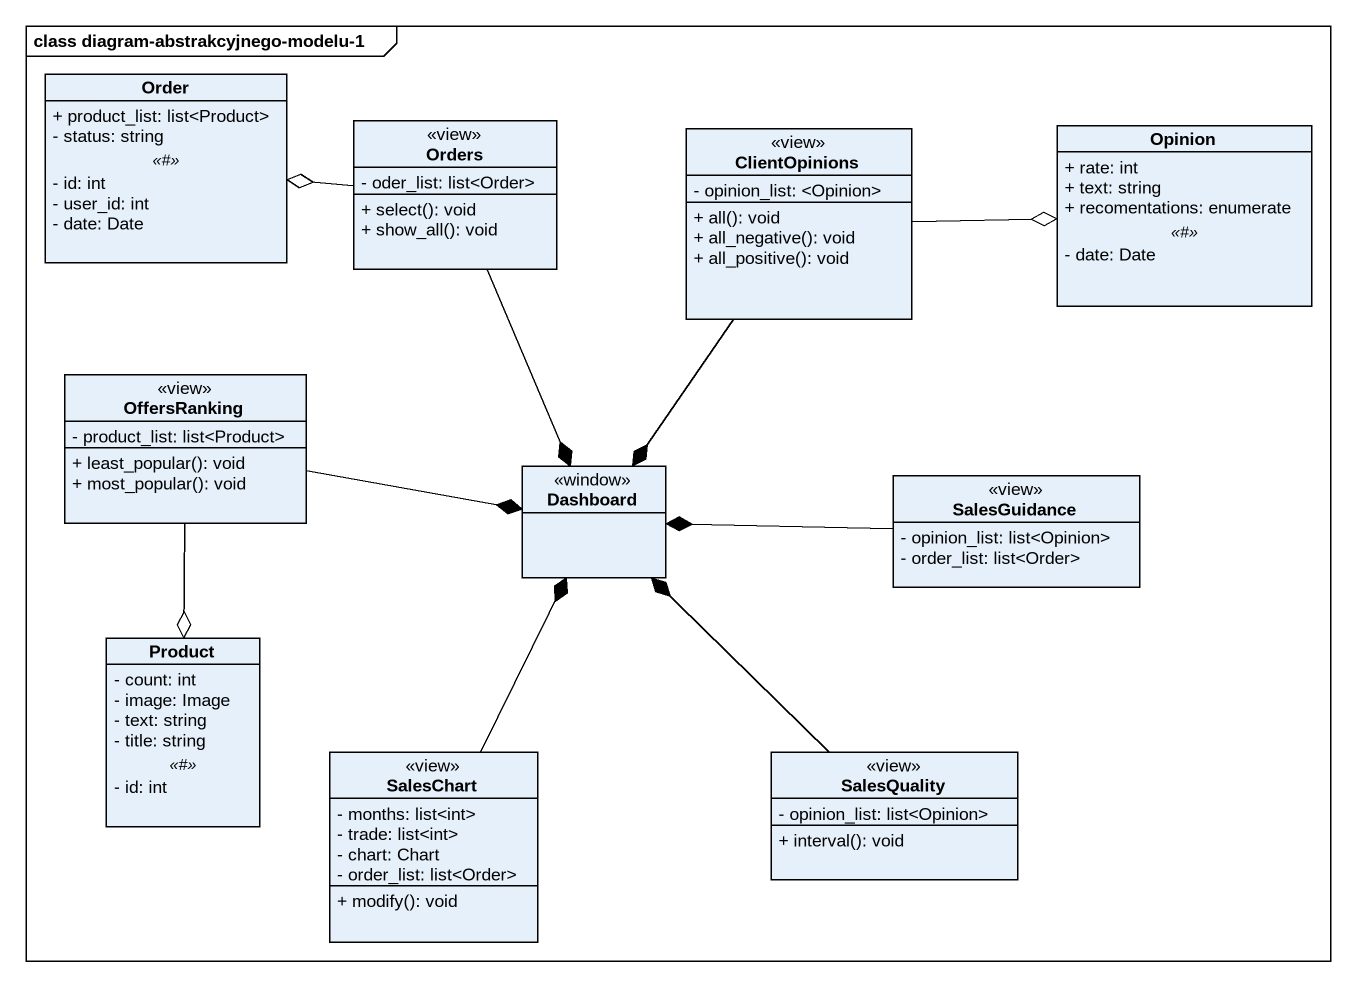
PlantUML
@startuml
mainframe class diagram-abstrakcyjnego-modelu-1
hide circle
hide empty members
skinparam classAttributeIconSize 0
class Order {
  + product_list: list<Product>
  - status: string
  .. <<#>> ..
  - id: int
  - user_id: int
  - date: Date
}
class Orders <<view>> {
  - oder_list: list<Order>
  + select(): void
  + show_all(): void
}
class ClientOpinions <<view>> {
  - opinion_list: <Opinion>
  + all(): void
  + all_negative(): void
  + all_positive(): void
}
class Opinion {
  + rate: int
  + text: string
  + recomentations: enumerate
  .. <<#>> ..
  - date: Date
}
class OffersRanking <<view>> {
  - product_list: list<Product>
  + least_popular(): void
  + most_popular(): void
}
class Dashboard <<window>>
class SalesGuidance <<view>> {
  - opinion_list: list<Opinion>
  - order_list: list<Order>
}
class Product {
  - count: int
  - image: Image
  - text: string
  - title: string
  .. <<#>> ..
  - id: int
}
class SalesChart <<view>> {
  - months: list<int>
  - trade: list<int>
  - chart: Chart
  - order_list: list<Order>
  + modify(): void
}
class SalesQuality <<view>> {
  - opinion_list: list<Opinion>
  + interval(): void
}
Orders -left-o Order
Orders --* Dashboard
ClientOpinions -right-o Opinion
ClientOpinions --* Dashboard
OffersRanking -right-* Dashboard
OffersRanking --o Product
SalesGuidance -left-* Dashboard
SalesChart -up-* Dashboard
SalesQuality -up-* Dashboard
@enduml
